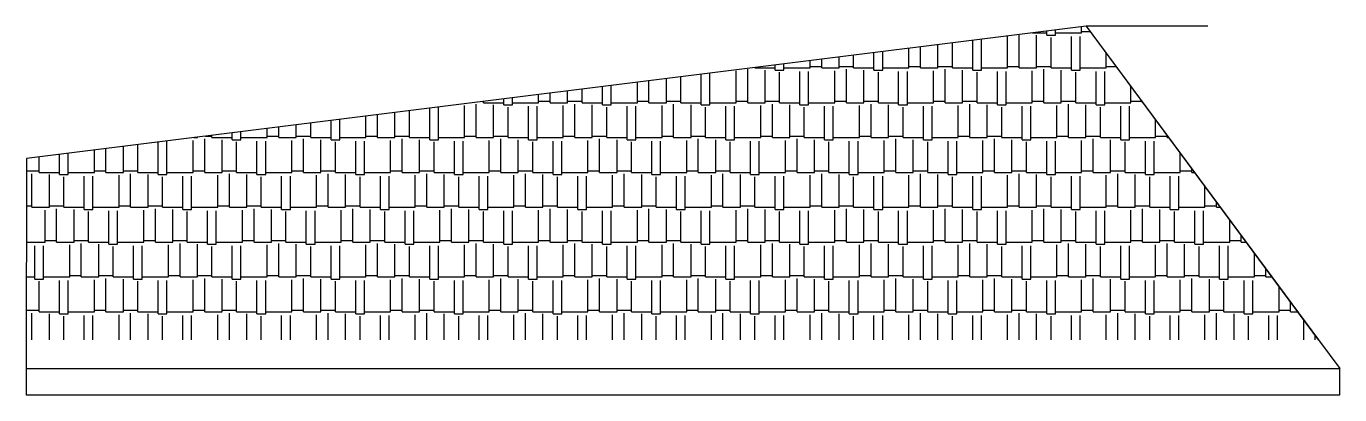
# Model space of a CAD drawing. Header units: centimetres. Extents: x 16433 to 114398, y -50094 to -12305.
# Drawn here: x 51187 to 51991, y -41009 to -40784 of the extents above; entities that cross this region are included whole.
import ezdxf

# ---------------------------------------------------------------- set-up
doc = ezdxf.new("R2010")
doc.units = ezdxf.units.CM
doc.header["$LTSCALE"] = 0.5
doc.layers.add('01_poch_murs', color=253, linetype='CONTINUOUS')

msp = doc.modelspace()

# ---------------------------------------------------------------- linework, layer by layer
at = {"layer": '01_poch_murs', "linetype": 'Continuous', "ltscale": 2}
for p, q in [((51835.799, -40783.915), (51186.771, -40864.812)), ((51832.909, -40788.023), (51832.909, -40784.275)), ((51835.799, -40783.915), (51835.81, -40783.913)), ((51835.818, -40783.912), (51835.81, -40783.913)), ((51835.81, -40783.913), (51978.068, -40975.912)), ((51978.068, -40975.912), (51835.818, -40783.912)), ((51884.818, -40783.912), (51835.818, -40783.912)), ((51906.995, -40783.912), (51884.818, -40783.912)), ((51910.281, -40783.912), (51906.995, -40783.912)), ((51766.234, -40810.693), (51766.234, -40792.586)), ((51771.568, -40810.693), (51771.568, -40791.921)), ((51787.57, -40809.359), (51787.57, -40789.926)), ((51794.682, -40809.359), (51794.682, -40789.04)), ((51802.838, -40788.023), (51811.573, -40788.023)), ((51805.35, -40809.359), (51805.35, -40789.357)), ((51811.573, -40789.357), (51811.573, -40786.934)), ((51811.573, -40789.357), (51816.907, -40789.357)), ((51814.24, -40809.359), (51814.24, -40790.69)), ((51816.907, -40789.357), (51816.907, -40786.27)), ((51816.907, -40788.023), (51832.909, -40788.023)), ((51826.686, -40810.693), (51826.686, -40790.246)), ((51832.02, -40810.693), (51832.02, -40790.246)), ((51832.909, -40787.134), (51838.196, -40787.134)), ((51705.782, -40810.693), (51705.782, -40800.121)), ((51711.116, -40810.693), (51711.116, -40799.456)), ((51727.118, -40809.359), (51727.118, -40797.461)), ((51734.23, -40809.359), (51734.23, -40796.575)), ((51744.898, -40809.359), (51744.898, -40795.245)), ((51753.788, -40809.359), (51753.788, -40794.137)), ((51848.022, -40809.359), (51848.022, -40800.395)), ((51632.884, -40809.359), (51632.884, -40809.207)), ((51632.884, -40809.359), (51645.33, -40809.359)), ((51645.33, -40810.693), (51645.33, -40807.656)), ((51650.664, -40810.693), (51650.664, -40806.991)), ((51650.664, -40809.359), (51666.666, -40809.359)), ((51666.666, -40809.359), (51666.666, -40804.996)), ((51666.666, -40808.47), (51673.778, -40808.47)), ((51673.778, -40809.359), (51673.778, -40804.11)), ((51673.778, -40809.359), (51684.446, -40809.359)), ((51684.446, -40809.359), (51684.446, -40802.78)), ((51684.446, -40808.47), (51693.336, -40808.47)), ((51693.336, -40809.359), (51693.336, -40801.672)), ((51693.336, -40809.359), (51705.782, -40809.359)), ((51711.116, -40809.359), (51727.118, -40809.359)), ((51727.118, -40808.47), (51734.23, -40808.47)), ((51734.23, -40809.359), (51744.898, -40809.359)), ((51744.898, -40808.47), (51753.788, -40808.47)), ((51753.788, -40809.359), (51766.234, -40809.359)), ((51771.568, -40809.359), (51787.57, -40809.359)), ((51787.57, -40808.47), (51794.682, -40808.47)), ((51794.682, -40809.359), (51805.35, -40809.359)), ((51805.35, -40808.47), (51814.24, -40808.47)), ((51814.24, -40809.359), (51826.686, -40809.359)), ((51832.02, -40809.359), (51848.022, -40809.359)), ((51848.022, -40808.47), (51854.005, -40808.47)), ((51567.987, -40830.695), (51567.987, -40817.296)), ((51578.655, -40830.695), (51578.655, -40815.966)), ((51587.545, -40830.695), (51587.545, -40814.858)), ((51599.991, -40832.029), (51599.991, -40813.307)), ((51605.325, -40832.029), (51605.325, -40812.642)), ((51621.327, -40830.695), (51621.327, -40811.137)), ((51628.439, -40830.695), (51628.439, -40810.248)), ((51639.107, -40830.695), (51639.107, -40810.693)), ((51645.33, -40810.693), (51650.664, -40810.693)), ((51647.997, -40830.695), (51647.997, -40812.026)), ((51660.443, -40832.029), (51660.443, -40811.582)), ((51665.777, -40832.029), (51665.777, -40811.582)), ((51681.779, -40830.695), (51681.779, -40811.137)), ((51688.891, -40830.695), (51688.891, -40810.248)), ((51699.559, -40830.695), (51699.559, -40810.693)), ((51705.782, -40810.693), (51711.116, -40810.693)), ((51708.449, -40830.695), (51708.449, -40812.026)), ((51720.895, -40832.029), (51720.895, -40811.582)), ((51726.229, -40832.029), (51726.229, -40811.582)), ((51742.231, -40830.695), (51742.231, -40811.137)), ((51749.343, -40830.695), (51749.343, -40810.248)), ((51760.011, -40830.695), (51760.011, -40810.693)), ((51766.234, -40810.693), (51771.568, -40810.693)), ((51768.901, -40830.695), (51768.901, -40812.026)), ((51781.347, -40832.029), (51781.347, -40811.582)), ((51786.681, -40832.029), (51786.681, -40811.582)), ((51802.683, -40830.695), (51802.683, -40811.137)), ((51809.795, -40830.695), (51809.795, -40810.248)), ((51820.463, -40830.695), (51820.463, -40810.693)), ((51826.686, -40810.693), (51832.02, -40810.693)), ((51829.353, -40830.695), (51829.353, -40812.026)), ((51841.799, -40832.029), (51841.799, -40811.582)), ((51847.133, -40832.029), (51847.133, -40811.582)), ((51500.423, -40830.695), (51500.423, -40825.717)), ((51507.535, -40830.695), (51507.535, -40824.831)), ((51518.203, -40830.695), (51518.203, -40823.501)), ((51527.093, -40830.695), (51527.093, -40822.393)), ((51539.539, -40832.029), (51539.539, -40820.842)), ((51544.873, -40832.029), (51544.873, -40820.177)), ((51560.875, -40830.695), (51560.875, -40818.182)), ((51863.135, -40830.695), (51863.135, -40820.792)), ((51439.082, -40853.365), (51439.082, -40833.363)), ((51455.084, -40852.031), (51455.084, -40832.473)), ((51462.196, -40852.031), (51462.196, -40831.584)), ((51466.641, -40830.695), (51466.641, -40829.928)), ((51466.641, -40830.695), (51479.087, -40830.695)), ((51472.864, -40852.031), (51472.864, -40832.029)), ((51479.087, -40832.029), (51479.087, -40828.377)), ((51479.087, -40832.029), (51484.421, -40832.029)), ((51481.754, -40852.031), (51481.754, -40833.362)), ((51484.421, -40832.029), (51484.421, -40827.712)), ((51484.421, -40830.695), (51500.423, -40830.695)), ((51494.2, -40853.365), (51494.2, -40832.918)), ((51499.534, -40853.365), (51499.534, -40832.918)), ((51500.423, -40829.806), (51507.535, -40829.806)), ((51507.535, -40830.695), (51518.203, -40830.695)), ((51515.536, -40852.031), (51515.536, -40832.473)), ((51518.203, -40829.806), (51527.093, -40829.806)), ((51522.648, -40852.031), (51522.648, -40831.584)), ((51527.093, -40830.695), (51539.539, -40830.695)), ((51533.316, -40852.031), (51533.316, -40832.029)), ((51539.539, -40832.029), (51544.873, -40832.029)), ((51542.206, -40852.031), (51542.206, -40833.362)), ((51544.873, -40830.695), (51560.875, -40830.695)), ((51554.652, -40853.365), (51554.652, -40832.918)), ((51559.986, -40853.365), (51559.986, -40832.918)), ((51560.875, -40829.806), (51567.987, -40829.806)), ((51567.987, -40830.695), (51578.655, -40830.695)), ((51575.988, -40852.031), (51575.988, -40832.473)), ((51578.655, -40829.806), (51587.545, -40829.806)), ((51583.1, -40852.031), (51583.1, -40831.584)), ((51587.545, -40830.695), (51599.991, -40830.695)), ((51593.768, -40852.031), (51593.768, -40832.029)), ((51599.991, -40832.029), (51605.325, -40832.029)), ((51602.658, -40852.031), (51602.658, -40833.362)), ((51605.325, -40830.695), (51621.327, -40830.695)), ((51615.104, -40853.365), (51615.104, -40832.918)), ((51620.438, -40853.365), (51620.438, -40832.918)), ((51621.327, -40829.806), (51628.439, -40829.806)), ((51628.439, -40830.695), (51639.107, -40830.695)), ((51636.44, -40852.031), (51636.44, -40832.473)), ((51639.107, -40829.806), (51647.997, -40829.806)), ((51643.552, -40852.031), (51643.552, -40831.584)), ((51647.997, -40830.695), (51660.443, -40830.695)), ((51654.22, -40852.031), (51654.22, -40832.029)), ((51660.443, -40832.029), (51665.777, -40832.029)), ((51663.11, -40852.031), (51663.11, -40833.362)), ((51665.777, -40830.695), (51681.779, -40830.695)), ((51675.556, -40853.365), (51675.556, -40832.918)), ((51680.89, -40853.365), (51680.89, -40832.918)), ((51681.779, -40829.806), (51688.891, -40829.806)), ((51688.891, -40830.695), (51699.559, -40830.695)), ((51696.892, -40852.031), (51696.892, -40832.473)), ((51699.559, -40829.806), (51708.449, -40829.806)), ((51704.004, -40852.031), (51704.004, -40831.584)), ((51708.449, -40830.695), (51720.895, -40830.695)), ((51714.672, -40852.031), (51714.672, -40832.029)), ((51720.895, -40832.029), (51726.229, -40832.029)), ((51723.562, -40852.031), (51723.562, -40833.362)), ((51726.229, -40830.695), (51742.231, -40830.695)), ((51736.008, -40853.365), (51736.008, -40832.918)), ((51741.342, -40853.365), (51741.342, -40832.918)), ((51742.231, -40829.806), (51749.343, -40829.806)), ((51749.343, -40830.695), (51760.011, -40830.695)), ((51757.344, -40852.031), (51757.344, -40832.473)), ((51760.011, -40829.806), (51768.901, -40829.806)), ((51764.456, -40852.031), (51764.456, -40831.584)), ((51768.901, -40830.695), (51781.347, -40830.695)), ((51775.124, -40852.031), (51775.124, -40832.029)), ((51781.347, -40832.029), (51786.681, -40832.029)), ((51784.014, -40852.031), (51784.014, -40833.362)), ((51786.681, -40830.695), (51802.683, -40830.695)), ((51796.46, -40853.365), (51796.46, -40832.918)), ((51801.794, -40853.365), (51801.794, -40832.918)), ((51802.683, -40829.806), (51809.795, -40829.806)), ((51809.795, -40830.695), (51820.463, -40830.695)), ((51817.796, -40852.031), (51817.796, -40832.473)), ((51820.463, -40829.806), (51829.353, -40829.806)), ((51824.908, -40852.031), (51824.908, -40831.584)), ((51829.353, -40830.695), (51841.799, -40830.695)), ((51835.576, -40852.031), (51835.576, -40832.029)), ((51841.799, -40832.029), (51847.133, -40832.029)), ((51844.466, -40852.031), (51844.466, -40833.362)), ((51847.133, -40830.695), (51863.135, -40830.695)), ((51856.912, -40853.365), (51856.912, -40832.918)), ((51862.246, -40853.365), (51862.246, -40832.918)), ((51863.135, -40829.806), (51869.814, -40829.806)), ((51870.247, -40830.695), (51870.247, -40830.391)), ((51870.247, -40830.695), (51870.472, -40830.695)), ((51373.296, -40853.365), (51373.296, -40841.563)), ((51378.63, -40853.365), (51378.63, -40840.898)), ((51394.632, -40852.031), (51394.632, -40838.903)), ((51401.744, -40852.031), (51401.744, -40838.017)), ((51412.412, -40852.031), (51412.412, -40836.687)), ((51421.302, -40852.031), (51421.302, -40835.579)), ((51433.748, -40853.365), (51433.748, -40834.028)), ((51878.248, -40852.031), (51878.248, -40841.189)), ((51312.844, -40853.365), (51312.844, -40849.098)), ((51318.178, -40853.365), (51318.178, -40848.433)), ((51334.18, -40852.031), (51334.18, -40846.438)), ((51341.292, -40852.031), (51341.292, -40845.552)), ((51351.96, -40852.031), (51351.96, -40844.222)), ((51360.85, -40852.031), (51360.85, -40843.114)), ((51246.169, -40873.367), (51246.169, -40857.408)), ((51255.059, -40873.367), (51255.059, -40856.3)), ((51267.505, -40874.701), (51267.505, -40854.749)), ((51272.839, -40874.701), (51272.839, -40854.254)), ((51288.841, -40873.367), (51288.841, -40853.809)), ((51289.309, -40852.031), (51291.508, -40852.031)), ((51291.508, -40852.031), (51291.508, -40851.757)), ((51295.953, -40873.367), (51295.953, -40852.92)), ((51296.441, -40851.142), (51300.398, -40851.142)), ((51300.398, -40852.031), (51300.398, -40850.649)), ((51300.398, -40852.031), (51312.844, -40852.031)), ((51306.621, -40873.367), (51306.621, -40853.365)), ((51312.844, -40853.365), (51318.178, -40853.365)), ((51315.511, -40873.367), (51315.511, -40854.698)), ((51318.178, -40852.031), (51334.18, -40852.031)), ((51327.957, -40874.701), (51327.957, -40854.254)), ((51333.291, -40874.701), (51333.291, -40854.254)), ((51334.18, -40851.142), (51341.292, -40851.142)), ((51341.292, -40852.031), (51351.96, -40852.031)), ((51349.293, -40873.367), (51349.293, -40853.809)), ((51351.96, -40851.142), (51360.85, -40851.142)), ((51356.405, -40873.367), (51356.405, -40852.92)), ((51360.85, -40852.031), (51373.296, -40852.031)), ((51367.073, -40873.367), (51367.073, -40853.365)), ((51373.296, -40853.365), (51378.63, -40853.365)), ((51375.963, -40873.367), (51375.963, -40854.698)), ((51378.63, -40852.031), (51394.632, -40852.031)), ((51388.409, -40874.701), (51388.409, -40854.254)), ((51393.743, -40874.701), (51393.743, -40854.254)), ((51394.632, -40851.142), (51401.744, -40851.142)), ((51401.744, -40852.031), (51412.412, -40852.031)), ((51409.745, -40873.367), (51409.745, -40853.809)), ((51412.412, -40851.142), (51421.302, -40851.142)), ((51416.857, -40873.367), (51416.857, -40852.92)), ((51421.302, -40852.031), (51433.748, -40852.031)), ((51427.525, -40873.367), (51427.525, -40853.365)), ((51433.748, -40853.365), (51439.082, -40853.365)), ((51436.415, -40873.367), (51436.415, -40854.698)), ((51439.082, -40852.031), (51455.084, -40852.031)), ((51448.861, -40874.701), (51448.861, -40854.254)), ((51454.195, -40874.701), (51454.195, -40854.254)), ((51455.084, -40851.142), (51462.196, -40851.142)), ((51462.196, -40852.031), (51472.864, -40852.031)), ((51470.197, -40873.367), (51470.197, -40853.809)), ((51472.864, -40851.142), (51481.754, -40851.142)), ((51477.309, -40873.367), (51477.309, -40852.92)), ((51481.754, -40852.031), (51494.2, -40852.031)), ((51487.977, -40873.367), (51487.977, -40853.365)), ((51494.2, -40853.365), (51499.534, -40853.365)), ((51496.867, -40873.367), (51496.867, -40854.698)), ((51499.534, -40852.031), (51515.536, -40852.031)), ((51509.313, -40874.701), (51509.313, -40854.254)), ((51514.647, -40874.701), (51514.647, -40854.254)), ((51515.536, -40851.142), (51522.648, -40851.142)), ((51522.648, -40852.031), (51533.316, -40852.031)), ((51530.649, -40873.367), (51530.649, -40853.809)), ((51533.316, -40851.142), (51542.206, -40851.142)), ((51537.761, -40873.367), (51537.761, -40852.92)), ((51542.206, -40852.031), (51554.652, -40852.031)), ((51548.429, -40873.367), (51548.429, -40853.365)), ((51554.652, -40853.365), (51559.986, -40853.365)), ((51557.319, -40873.367), (51557.319, -40854.698)), ((51559.986, -40852.031), (51575.988, -40852.031)), ((51569.765, -40874.701), (51569.765, -40854.254)), ((51575.099, -40874.701), (51575.099, -40854.254)), ((51575.988, -40851.142), (51583.1, -40851.142)), ((51583.1, -40852.031), (51593.768, -40852.031)), ((51591.101, -40873.367), (51591.101, -40853.809)), ((51593.768, -40851.142), (51602.658, -40851.142)), ((51598.213, -40873.367), (51598.213, -40852.92)), ((51602.658, -40852.031), (51615.104, -40852.031)), ((51608.881, -40873.367), (51608.881, -40853.365)), ((51615.104, -40853.365), (51620.438, -40853.365)), ((51617.771, -40873.367), (51617.771, -40854.698)), ((51620.438, -40852.031), (51636.44, -40852.031)), ((51630.217, -40874.701), (51630.217, -40854.254)), ((51635.551, -40874.701), (51635.551, -40854.254)), ((51636.44, -40851.142), (51643.552, -40851.142)), ((51643.552, -40852.031), (51654.22, -40852.031)), ((51651.553, -40873.367), (51651.553, -40853.809)), ((51654.22, -40851.142), (51663.11, -40851.142)), ((51658.665, -40873.367), (51658.665, -40852.92)), ((51663.11, -40852.031), (51675.556, -40852.031)), ((51669.333, -40873.367), (51669.333, -40853.365)), ((51675.556, -40853.365), (51680.89, -40853.365)), ((51678.223, -40873.367), (51678.223, -40854.698)), ((51680.89, -40852.031), (51696.892, -40852.031)), ((51690.669, -40874.701), (51690.669, -40854.254)), ((51696.003, -40874.701), (51696.003, -40854.254)), ((51696.892, -40851.142), (51704.004, -40851.142)), ((51704.004, -40852.031), (51714.672, -40852.031)), ((51712.005, -40873.367), (51712.005, -40853.809)), ((51714.672, -40851.142), (51723.562, -40851.142)), ((51719.117, -40873.367), (51719.117, -40852.92)), ((51723.562, -40852.031), (51736.008, -40852.031)), ((51729.785, -40873.367), (51729.785, -40853.365)), ((51736.008, -40853.365), (51741.342, -40853.365)), ((51738.675, -40873.367), (51738.675, -40854.698)), ((51741.342, -40852.031), (51757.344, -40852.031)), ((51751.121, -40874.701), (51751.121, -40854.254)), ((51756.455, -40874.701), (51756.455, -40854.254)), ((51757.344, -40851.142), (51764.456, -40851.142)), ((51764.456, -40852.031), (51775.124, -40852.031)), ((51772.457, -40873.367), (51772.457, -40853.809)), ((51775.124, -40851.142), (51784.014, -40851.142)), ((51779.569, -40873.367), (51779.569, -40852.92)), ((51784.014, -40852.031), (51796.46, -40852.031)), ((51790.237, -40873.367), (51790.237, -40853.365)), ((51796.46, -40853.365), (51801.794, -40853.365)), ((51799.127, -40873.367), (51799.127, -40854.698)), ((51801.794, -40852.031), (51817.796, -40852.031)), ((51811.573, -40874.701), (51811.573, -40854.254)), ((51816.907, -40874.701), (51816.907, -40854.254)), ((51817.796, -40851.142), (51824.908, -40851.142)), ((51824.908, -40852.031), (51835.576, -40852.031)), ((51832.909, -40873.367), (51832.909, -40853.809)), ((51835.576, -40851.142), (51844.466, -40851.142)), ((51840.021, -40873.367), (51840.021, -40852.92)), ((51844.466, -40852.031), (51856.912, -40852.031)), ((51850.689, -40873.367), (51850.689, -40853.365)), ((51856.912, -40853.365), (51862.246, -40853.365)), ((51859.579, -40873.367), (51859.579, -40854.698)), ((51862.246, -40852.031), (51878.248, -40852.031)), ((51872.025, -40874.701), (51872.025, -40854.254)), ((51877.359, -40874.701), (51877.359, -40854.254)), ((51878.248, -40851.142), (51885.36, -40851.142)), ((51885.36, -40852.031), (51885.36, -40850.788)), ((51885.36, -40852.031), (51886.281, -40852.031)), ((51186.771, -40864.812), (51186.759, -40880.985)), ((51194.607, -40873.367), (51194.607, -40863.835)), ((51207.053, -40874.701), (51207.053, -40862.284)), ((51212.387, -40874.701), (51212.387, -40861.619)), ((51228.389, -40873.367), (51228.389, -40859.624)), ((51235.501, -40873.367), (51235.501, -40858.738)), ((51893.361, -40873.367), (51893.361, -40861.586)), ((51186.765, -40872.478), (51194.607, -40872.478)), ((51194.607, -40873.367), (51207.053, -40873.367)), ((51212.387, -40873.367), (51228.389, -40873.367)), ((51228.389, -40872.478), (51235.501, -40872.478)), ((51235.501, -40873.367), (51246.169, -40873.367)), ((51246.169, -40872.478), (51255.059, -40872.478)), ((51255.059, -40873.367), (51267.505, -40873.367)), ((51272.839, -40873.367), (51288.841, -40873.367)), ((51288.841, -40872.478), (51295.953, -40872.478)), ((51295.953, -40873.367), (51306.621, -40873.367)), ((51306.621, -40872.478), (51315.511, -40872.478)), ((51315.511, -40873.367), (51327.957, -40873.367)), ((51333.291, -40873.367), (51349.293, -40873.367)), ((51349.293, -40872.478), (51356.405, -40872.478)), ((51356.405, -40873.367), (51367.073, -40873.367)), ((51367.073, -40872.478), (51375.963, -40872.478)), ((51375.963, -40873.367), (51388.409, -40873.367)), ((51393.743, -40873.367), (51409.745, -40873.367)), ((51409.745, -40872.478), (51416.857, -40872.478)), ((51416.857, -40873.367), (51427.525, -40873.367)), ((51427.525, -40872.478), (51436.415, -40872.478)), ((51436.415, -40873.367), (51448.861, -40873.367)), ((51454.195, -40873.367), (51470.197, -40873.367)), ((51470.197, -40872.478), (51477.309, -40872.478)), ((51477.309, -40873.367), (51487.977, -40873.367)), ((51487.977, -40872.478), (51496.867, -40872.478)), ((51496.867, -40873.367), (51509.313, -40873.367)), ((51514.647, -40873.367), (51530.649, -40873.367)), ((51530.649, -40872.478), (51537.761, -40872.478)), ((51537.761, -40873.367), (51548.429, -40873.367)), ((51548.429, -40872.478), (51557.319, -40872.478)), ((51557.319, -40873.367), (51569.765, -40873.367)), ((51575.099, -40873.367), (51591.101, -40873.367)), ((51591.101, -40872.478), (51598.213, -40872.478)), ((51598.213, -40873.367), (51608.881, -40873.367)), ((51608.881, -40872.478), (51617.771, -40872.478)), ((51617.771, -40873.367), (51630.217, -40873.367)), ((51635.551, -40873.367), (51651.553, -40873.367)), ((51651.553, -40872.478), (51658.665, -40872.478)), ((51658.665, -40873.367), (51669.333, -40873.367)), ((51669.333, -40872.478), (51678.223, -40872.478)), ((51678.223, -40873.367), (51690.669, -40873.367)), ((51696.003, -40873.367), (51712.005, -40873.367)), ((51712.005, -40872.478), (51719.117, -40872.478)), ((51719.117, -40873.367), (51729.785, -40873.367)), ((51729.785, -40872.478), (51738.675, -40872.478)), ((51738.675, -40873.367), (51751.121, -40873.367)), ((51756.455, -40873.367), (51772.457, -40873.367)), ((51772.457, -40872.478), (51779.569, -40872.478)), ((51779.569, -40873.367), (51790.237, -40873.367)), ((51790.237, -40872.478), (51799.127, -40872.478)), ((51799.127, -40873.367), (51811.573, -40873.367)), ((51816.907, -40873.367), (51832.909, -40873.367)), ((51832.909, -40872.478), (51840.021, -40872.478)), ((51840.021, -40873.367), (51850.689, -40873.367)), ((51850.689, -40872.478), (51859.579, -40872.478)), ((51859.579, -40873.367), (51872.025, -40873.367)), ((51877.359, -40873.367), (51893.361, -40873.367)), ((51893.361, -40872.478), (51900.473, -40872.478)), ((51900.473, -40873.367), (51900.473, -40871.185)), ((51900.473, -40873.367), (51902.089, -40873.367)), ((51186.759, -40880.985), (51186.693, -40975.912)), ((51190.162, -40894.703), (51190.162, -40874.256)), ((51200.83, -40894.703), (51200.83, -40874.701)), ((51207.053, -40874.701), (51212.387, -40874.701)), ((51209.72, -40894.703), (51209.72, -40876.034)), ((51222.166, -40896.037), (51222.166, -40875.59)), ((51227.5, -40896.037), (51227.5, -40875.59)), ((51243.502, -40894.703), (51243.502, -40875.145)), ((51250.614, -40894.703), (51250.614, -40874.256)), ((51261.282, -40894.703), (51261.282, -40874.701)), ((51267.505, -40874.701), (51272.839, -40874.701)), ((51270.172, -40894.703), (51270.172, -40876.034)), ((51282.618, -40896.037), (51282.618, -40875.59)), ((51287.952, -40896.037), (51287.952, -40875.59)), ((51303.954, -40894.703), (51303.954, -40875.145)), ((51311.066, -40894.703), (51311.066, -40874.256)), ((51321.734, -40894.703), (51321.734, -40874.701)), ((51327.957, -40874.701), (51333.291, -40874.701)), ((51330.624, -40894.703), (51330.624, -40876.034)), ((51343.07, -40896.037), (51343.07, -40875.59)), ((51348.404, -40896.037), (51348.404, -40875.59)), ((51364.406, -40894.703), (51364.406, -40875.145)), ((51371.518, -40894.703), (51371.518, -40874.256)), ((51382.186, -40894.703), (51382.186, -40874.701)), ((51388.409, -40874.701), (51393.743, -40874.701)), ((51391.076, -40894.703), (51391.076, -40876.034)), ((51403.522, -40896.037), (51403.522, -40875.59)), ((51408.856, -40896.037), (51408.856, -40875.59)), ((51424.858, -40894.703), (51424.858, -40875.145)), ((51431.97, -40894.703), (51431.97, -40874.256)), ((51442.638, -40894.703), (51442.638, -40874.701)), ((51448.861, -40874.701), (51454.195, -40874.701)), ((51451.528, -40894.703), (51451.528, -40876.034)), ((51463.974, -40896.037), (51463.974, -40875.59)), ((51469.308, -40896.037), (51469.308, -40875.59)), ((51485.31, -40894.703), (51485.31, -40875.145)), ((51492.422, -40894.703), (51492.422, -40874.256)), ((51503.09, -40894.703), (51503.09, -40874.701)), ((51509.313, -40874.701), (51514.647, -40874.701)), ((51511.98, -40894.703), (51511.98, -40876.034)), ((51524.426, -40896.037), (51524.426, -40875.59)), ((51529.76, -40896.037), (51529.76, -40875.59)), ((51545.762, -40894.703), (51545.762, -40875.145)), ((51552.874, -40894.703), (51552.874, -40874.256)), ((51563.542, -40894.703), (51563.542, -40874.701)), ((51569.765, -40874.701), (51575.099, -40874.701)), ((51572.432, -40894.703), (51572.432, -40876.034)), ((51584.878, -40896.037), (51584.878, -40875.59)), ((51590.212, -40896.037), (51590.212, -40875.59)), ((51606.214, -40894.703), (51606.214, -40875.145)), ((51613.326, -40894.703), (51613.326, -40874.256)), ((51623.994, -40894.703), (51623.994, -40874.701)), ((51630.217, -40874.701), (51635.551, -40874.701)), ((51632.884, -40894.703), (51632.884, -40876.034)), ((51645.33, -40896.037), (51645.33, -40875.59)), ((51650.664, -40896.037), (51650.664, -40875.59)), ((51666.666, -40894.703), (51666.666, -40875.145)), ((51673.778, -40894.703), (51673.778, -40874.256)), ((51684.446, -40894.703), (51684.446, -40874.701)), ((51690.669, -40874.701), (51696.003, -40874.701)), ((51693.336, -40894.703), (51693.336, -40876.034)), ((51705.782, -40896.037), (51705.782, -40875.59)), ((51711.116, -40896.037), (51711.116, -40875.59)), ((51727.118, -40894.703), (51727.118, -40875.145)), ((51734.23, -40894.703), (51734.23, -40874.256)), ((51744.898, -40894.703), (51744.898, -40874.701)), ((51751.121, -40874.701), (51756.455, -40874.701)), ((51753.788, -40894.703), (51753.788, -40876.034)), ((51766.234, -40896.037), (51766.234, -40875.59)), ((51771.568, -40896.037), (51771.568, -40875.59)), ((51787.57, -40894.703), (51787.57, -40875.145)), ((51794.682, -40894.703), (51794.682, -40874.256)), ((51805.35, -40894.703), (51805.35, -40874.701)), ((51811.573, -40874.701), (51816.907, -40874.701)), ((51814.24, -40894.703), (51814.24, -40876.034)), ((51826.686, -40896.037), (51826.686, -40875.59)), ((51832.02, -40896.037), (51832.02, -40875.59)), ((51848.022, -40894.703), (51848.022, -40875.145)), ((51855.134, -40894.703), (51855.134, -40874.256)), ((51865.802, -40894.703), (51865.802, -40874.701)), ((51872.025, -40874.701), (51877.359, -40874.701)), ((51874.692, -40894.703), (51874.692, -40876.034)), ((51887.138, -40896.037), (51887.138, -40875.59)), ((51892.472, -40896.037), (51892.472, -40875.59)), ((51908.474, -40894.703), (51908.474, -40881.984)), ((51186.75, -40893.814), (51190.162, -40893.814)), ((51190.162, -40894.703), (51200.83, -40894.703)), ((51198.163, -40916.039), (51198.163, -40896.481)), ((51200.83, -40893.814), (51209.72, -40893.814)), ((51205.275, -40916.039), (51205.275, -40895.592)), ((51209.72, -40894.703), (51222.166, -40894.703)), ((51215.943, -40916.039), (51215.943, -40896.037)), ((51222.166, -40896.037), (51227.5, -40896.037)), ((51224.833, -40916.039), (51224.833, -40897.37)), ((51227.5, -40894.703), (51243.502, -40894.703)), ((51237.279, -40917.373), (51237.279, -40896.926)), ((51242.613, -40917.373), (51242.613, -40896.926)), ((51243.502, -40893.814), (51250.614, -40893.814)), ((51250.614, -40894.703), (51261.282, -40894.703)), ((51258.615, -40916.039), (51258.615, -40896.481)), ((51261.282, -40893.814), (51270.172, -40893.814)), ((51265.727, -40916.039), (51265.727, -40895.592)), ((51270.172, -40894.703), (51282.618, -40894.703)), ((51276.395, -40916.039), (51276.395, -40896.037)), ((51282.618, -40896.037), (51287.952, -40896.037)), ((51285.285, -40916.039), (51285.285, -40897.37)), ((51287.952, -40894.703), (51303.954, -40894.703)), ((51297.731, -40917.373), (51297.731, -40896.926)), ((51303.065, -40917.373), (51303.065, -40896.926)), ((51303.954, -40893.814), (51311.066, -40893.814)), ((51311.066, -40894.703), (51321.734, -40894.703)), ((51319.067, -40916.039), (51319.067, -40896.481)), ((51321.734, -40893.814), (51330.624, -40893.814)), ((51326.179, -40916.039), (51326.179, -40895.592)), ((51330.624, -40894.703), (51343.07, -40894.703)), ((51336.847, -40916.039), (51336.847, -40896.037)), ((51343.07, -40896.037), (51348.404, -40896.037)), ((51345.737, -40916.039), (51345.737, -40897.37)), ((51348.404, -40894.703), (51364.406, -40894.703)), ((51358.183, -40917.373), (51358.183, -40896.926)), ((51363.517, -40917.373), (51363.517, -40896.926)), ((51364.406, -40893.814), (51371.518, -40893.814)), ((51371.518, -40894.703), (51382.186, -40894.703)), ((51379.519, -40916.039), (51379.519, -40896.481)), ((51382.186, -40893.814), (51391.076, -40893.814)), ((51386.631, -40916.039), (51386.631, -40895.592)), ((51391.076, -40894.703), (51403.522, -40894.703)), ((51397.299, -40916.039), (51397.299, -40896.037)), ((51403.522, -40896.037), (51408.856, -40896.037)), ((51406.189, -40916.039), (51406.189, -40897.37)), ((51408.856, -40894.703), (51424.858, -40894.703)), ((51418.635, -40917.373), (51418.635, -40896.926)), ((51423.969, -40917.373), (51423.969, -40896.926)), ((51424.858, -40893.814), (51431.97, -40893.814)), ((51431.97, -40894.703), (51442.638, -40894.703)), ((51439.971, -40916.039), (51439.971, -40896.481)), ((51442.638, -40893.814), (51451.528, -40893.814)), ((51447.083, -40916.039), (51447.083, -40895.592)), ((51451.528, -40894.703), (51463.974, -40894.703)), ((51457.751, -40916.039), (51457.751, -40896.037)), ((51463.974, -40896.037), (51469.308, -40896.037)), ((51466.641, -40916.039), (51466.641, -40897.37)), ((51469.308, -40894.703), (51485.31, -40894.703)), ((51479.087, -40917.373), (51479.087, -40896.926)), ((51484.421, -40917.373), (51484.421, -40896.926)), ((51485.31, -40893.814), (51492.422, -40893.814)), ((51492.422, -40894.703), (51503.09, -40894.703)), ((51500.423, -40916.039), (51500.423, -40896.481)), ((51503.09, -40893.814), (51511.98, -40893.814)), ((51507.535, -40916.039), (51507.535, -40895.592)), ((51511.98, -40894.703), (51524.426, -40894.703)), ((51518.203, -40916.039), (51518.203, -40896.037)), ((51524.426, -40896.037), (51529.76, -40896.037)), ((51527.093, -40916.039), (51527.093, -40897.37)), ((51529.76, -40894.703), (51545.762, -40894.703)), ((51539.539, -40917.373), (51539.539, -40896.926)), ((51544.873, -40917.373), (51544.873, -40896.926)), ((51545.762, -40893.814), (51552.874, -40893.814)), ((51552.874, -40894.703), (51563.542, -40894.703)), ((51560.875, -40916.039), (51560.875, -40896.481)), ((51563.542, -40893.814), (51572.432, -40893.814)), ((51567.987, -40916.039), (51567.987, -40895.592)), ((51572.432, -40894.703), (51584.878, -40894.703)), ((51578.655, -40916.039), (51578.655, -40896.037)), ((51584.878, -40896.037), (51590.212, -40896.037)), ((51587.545, -40916.039), (51587.545, -40897.37)), ((51590.212, -40894.703), (51606.214, -40894.703)), ((51599.991, -40917.373), (51599.991, -40896.926)), ((51605.325, -40917.373), (51605.325, -40896.926)), ((51606.214, -40893.814), (51613.326, -40893.814)), ((51613.326, -40894.703), (51623.994, -40894.703)), ((51621.327, -40916.039), (51621.327, -40896.481)), ((51623.994, -40893.814), (51632.884, -40893.814)), ((51628.439, -40916.039), (51628.439, -40895.592)), ((51632.884, -40894.703), (51645.33, -40894.703)), ((51639.107, -40916.039), (51639.107, -40896.037)), ((51645.33, -40896.037), (51650.664, -40896.037)), ((51647.997, -40916.039), (51647.997, -40897.37)), ((51650.664, -40894.703), (51666.666, -40894.703)), ((51660.443, -40917.373), (51660.443, -40896.926)), ((51665.777, -40917.373), (51665.777, -40896.926)), ((51666.666, -40893.814), (51673.778, -40893.814)), ((51673.778, -40894.703), (51684.446, -40894.703)), ((51681.779, -40916.039), (51681.779, -40896.481)), ((51684.446, -40893.814), (51693.336, -40893.814)), ((51688.891, -40916.039), (51688.891, -40895.592)), ((51693.336, -40894.703), (51705.782, -40894.703)), ((51699.559, -40916.039), (51699.559, -40896.037)), ((51705.782, -40896.037), (51711.116, -40896.037)), ((51708.449, -40916.039), (51708.449, -40897.37)), ((51711.116, -40894.703), (51727.118, -40894.703)), ((51720.895, -40917.373), (51720.895, -40896.926)), ((51726.229, -40917.373), (51726.229, -40896.926)), ((51727.118, -40893.814), (51734.23, -40893.814)), ((51734.23, -40894.703), (51744.898, -40894.703)), ((51742.231, -40916.039), (51742.231, -40896.481)), ((51744.898, -40893.814), (51753.788, -40893.814)), ((51749.343, -40916.039), (51749.343, -40895.592)), ((51753.788, -40894.703), (51766.234, -40894.703)), ((51760.011, -40916.039), (51760.011, -40896.037)), ((51766.234, -40896.037), (51771.568, -40896.037)), ((51768.901, -40916.039), (51768.901, -40897.37)), ((51771.568, -40894.703), (51787.57, -40894.703)), ((51781.347, -40917.373), (51781.347, -40896.926)), ((51786.681, -40917.373), (51786.681, -40896.926)), ((51787.57, -40893.814), (51794.682, -40893.814)), ((51794.682, -40894.703), (51805.35, -40894.703)), ((51802.683, -40916.039), (51802.683, -40896.481)), ((51805.35, -40893.814), (51814.24, -40893.814)), ((51809.795, -40916.039), (51809.795, -40895.592)), ((51814.24, -40894.703), (51826.686, -40894.703)), ((51820.463, -40916.039), (51820.463, -40896.037)), ((51826.686, -40896.037), (51832.02, -40896.037)), ((51829.353, -40916.039), (51829.353, -40897.37)), ((51832.02, -40894.703), (51848.022, -40894.703)), ((51841.799, -40917.373), (51841.799, -40896.926)), ((51847.133, -40917.373), (51847.133, -40896.926)), ((51848.022, -40893.814), (51855.134, -40893.814)), ((51855.134, -40894.703), (51865.802, -40894.703)), ((51863.135, -40916.039), (51863.135, -40896.481)), ((51865.802, -40893.814), (51874.692, -40893.814)), ((51870.247, -40916.039), (51870.247, -40895.592)), ((51874.692, -40894.703), (51887.138, -40894.703)), ((51880.915, -40916.039), (51880.915, -40896.037)), ((51887.138, -40896.037), (51892.472, -40896.037)), ((51889.805, -40916.039), (51889.805, -40897.37)), ((51892.472, -40894.703), (51908.474, -40894.703)), ((51902.251, -40917.373), (51902.251, -40896.926)), ((51907.585, -40917.373), (51907.585, -40896.926)), ((51908.474, -40893.814), (51915.586, -40893.814)), ((51915.586, -40894.703), (51915.586, -40891.582)), ((51915.586, -40894.703), (51917.898, -40894.703)), ((51923.587, -40916.039), (51923.587, -40902.381)), ((51930.699, -40916.039), (51930.699, -40911.98)), ((51186.735, -40916.039), (51198.163, -40916.039)), ((51191.94, -40938.709), (51191.94, -40918.262)), ((51197.274, -40938.709), (51197.274, -40918.262)), ((51198.163, -40915.15), (51205.275, -40915.15)), ((51205.275, -40916.039), (51215.943, -40916.039)), ((51213.276, -40937.375), (51213.276, -40917.817)), ((51215.943, -40915.15), (51224.833, -40915.15)), ((51220.388, -40937.375), (51220.388, -40916.928)), ((51224.833, -40916.039), (51237.279, -40916.039)), ((51231.056, -40937.375), (51231.056, -40917.373)), ((51237.279, -40917.373), (51242.613, -40917.373)), ((51239.946, -40937.375), (51239.946, -40918.706)), ((51242.613, -40916.039), (51258.615, -40916.039)), ((51252.392, -40938.709), (51252.392, -40918.262)), ((51257.726, -40938.709), (51257.726, -40918.262)), ((51258.615, -40915.15), (51265.727, -40915.15)), ((51265.727, -40916.039), (51276.395, -40916.039)), ((51273.728, -40937.375), (51273.728, -40917.817)), ((51276.395, -40915.15), (51285.285, -40915.15)), ((51280.84, -40937.375), (51280.84, -40916.928)), ((51285.285, -40916.039), (51297.731, -40916.039)), ((51291.508, -40937.375), (51291.508, -40917.373)), ((51297.731, -40917.373), (51303.065, -40917.373)), ((51300.398, -40937.375), (51300.398, -40918.706)), ((51303.065, -40916.039), (51319.067, -40916.039)), ((51312.844, -40938.709), (51312.844, -40918.262)), ((51318.178, -40938.709), (51318.178, -40918.262)), ((51319.067, -40915.15), (51326.179, -40915.15)), ((51326.179, -40916.039), (51336.847, -40916.039)), ((51334.18, -40937.375), (51334.18, -40917.817)), ((51336.847, -40915.15), (51345.737, -40915.15)), ((51341.292, -40937.375), (51341.292, -40916.928)), ((51345.737, -40916.039), (51358.183, -40916.039)), ((51351.96, -40937.375), (51351.96, -40917.373)), ((51358.183, -40917.373), (51363.517, -40917.373)), ((51360.85, -40937.375), (51360.85, -40918.706)), ((51363.517, -40916.039), (51379.519, -40916.039)), ((51373.296, -40938.709), (51373.296, -40918.262)), ((51378.63, -40938.709), (51378.63, -40918.262)), ((51379.519, -40915.15), (51386.631, -40915.15)), ((51386.631, -40916.039), (51397.299, -40916.039)), ((51394.632, -40937.375), (51394.632, -40917.817)), ((51397.299, -40915.15), (51406.189, -40915.15)), ((51401.744, -40937.375), (51401.744, -40916.928)), ((51406.189, -40916.039), (51418.635, -40916.039)), ((51412.412, -40937.375), (51412.412, -40917.373)), ((51418.635, -40917.373), (51423.969, -40917.373)), ((51421.302, -40937.375), (51421.302, -40918.706)), ((51423.969, -40916.039), (51439.971, -40916.039)), ((51433.748, -40938.709), (51433.748, -40918.262)), ((51439.082, -40938.709), (51439.082, -40918.262)), ((51439.971, -40915.15), (51447.083, -40915.15)), ((51447.083, -40916.039), (51457.751, -40916.039)), ((51455.084, -40937.375), (51455.084, -40917.817)), ((51457.751, -40915.15), (51466.641, -40915.15)), ((51462.196, -40937.375), (51462.196, -40916.928)), ((51466.641, -40916.039), (51479.087, -40916.039)), ((51472.864, -40937.375), (51472.864, -40917.373)), ((51479.087, -40917.373), (51484.421, -40917.373)), ((51481.754, -40937.375), (51481.754, -40918.706)), ((51484.421, -40916.039), (51500.423, -40916.039)), ((51494.2, -40938.709), (51494.2, -40918.262)), ((51499.534, -40938.709), (51499.534, -40918.262)), ((51500.423, -40915.15), (51507.535, -40915.15)), ((51507.535, -40916.039), (51518.203, -40916.039)), ((51515.536, -40937.375), (51515.536, -40917.817)), ((51518.203, -40915.15), (51527.093, -40915.15)), ((51522.648, -40937.375), (51522.648, -40916.928)), ((51527.093, -40916.039), (51539.539, -40916.039)), ((51533.316, -40937.375), (51533.316, -40917.373)), ((51539.539, -40917.373), (51544.873, -40917.373)), ((51542.206, -40937.375), (51542.206, -40918.706)), ((51544.873, -40916.039), (51560.875, -40916.039)), ((51554.652, -40938.709), (51554.652, -40918.262)), ((51559.986, -40938.709), (51559.986, -40918.262)), ((51560.875, -40915.15), (51567.987, -40915.15)), ((51567.987, -40916.039), (51578.655, -40916.039)), ((51575.988, -40937.375), (51575.988, -40917.817)), ((51578.655, -40915.15), (51587.545, -40915.15)), ((51583.1, -40937.375), (51583.1, -40916.928)), ((51587.545, -40916.039), (51599.991, -40916.039)), ((51593.768, -40937.375), (51593.768, -40917.373)), ((51599.991, -40917.373), (51605.325, -40917.373)), ((51602.658, -40937.375), (51602.658, -40918.706)), ((51605.325, -40916.039), (51621.327, -40916.039)), ((51615.104, -40938.709), (51615.104, -40918.262)), ((51620.438, -40938.709), (51620.438, -40918.262)), ((51621.327, -40915.15), (51628.439, -40915.15)), ((51628.439, -40916.039), (51639.107, -40916.039)), ((51636.44, -40937.375), (51636.44, -40917.817)), ((51639.107, -40915.15), (51647.997, -40915.15)), ((51643.552, -40937.375), (51643.552, -40916.928)), ((51647.997, -40916.039), (51660.443, -40916.039)), ((51654.22, -40937.375), (51654.22, -40917.373)), ((51660.443, -40917.373), (51665.777, -40917.373)), ((51663.11, -40937.375), (51663.11, -40918.706)), ((51665.777, -40916.039), (51681.779, -40916.039)), ((51675.556, -40938.709), (51675.556, -40918.262)), ((51680.89, -40938.709), (51680.89, -40918.262)), ((51681.779, -40915.15), (51688.891, -40915.15)), ((51688.891, -40916.039), (51699.559, -40916.039)), ((51696.892, -40937.375), (51696.892, -40917.817)), ((51699.559, -40915.15), (51708.449, -40915.15)), ((51704.004, -40937.375), (51704.004, -40916.928)), ((51708.449, -40916.039), (51720.895, -40916.039)), ((51714.672, -40937.375), (51714.672, -40917.373)), ((51720.895, -40917.373), (51726.229, -40917.373)), ((51723.562, -40937.375), (51723.562, -40918.706)), ((51726.229, -40916.039), (51742.231, -40916.039)), ((51736.008, -40938.709), (51736.008, -40918.262)), ((51741.342, -40938.709), (51741.342, -40918.262)), ((51742.231, -40915.15), (51749.343, -40915.15)), ((51749.343, -40916.039), (51760.011, -40916.039)), ((51757.344, -40937.375), (51757.344, -40917.817)), ((51760.011, -40915.15), (51768.901, -40915.15)), ((51764.456, -40937.375), (51764.456, -40916.928)), ((51768.901, -40916.039), (51781.347, -40916.039)), ((51775.124, -40937.375), (51775.124, -40917.373)), ((51781.347, -40917.373), (51786.681, -40917.373)), ((51784.014, -40937.375), (51784.014, -40918.706)), ((51786.681, -40916.039), (51802.683, -40916.039)), ((51796.46, -40938.709), (51796.46, -40918.262)), ((51801.794, -40938.709), (51801.794, -40918.262)), ((51802.683, -40915.15), (51809.795, -40915.15)), ((51809.795, -40916.039), (51820.463, -40916.039)), ((51817.796, -40937.375), (51817.796, -40917.817)), ((51820.463, -40915.15), (51829.353, -40915.15)), ((51824.908, -40937.375), (51824.908, -40916.928)), ((51829.353, -40916.039), (51841.799, -40916.039)), ((51835.576, -40937.375), (51835.576, -40917.373)), ((51841.799, -40917.373), (51847.133, -40917.373)), ((51844.466, -40937.375), (51844.466, -40918.706)), ((51847.133, -40916.039), (51863.135, -40916.039)), ((51856.912, -40938.709), (51856.912, -40918.262)), ((51862.246, -40938.709), (51862.246, -40918.262)), ((51863.135, -40915.15), (51870.247, -40915.15)), ((51870.247, -40916.039), (51880.915, -40916.039)), ((51878.248, -40937.375), (51878.248, -40917.817)), ((51880.915, -40915.15), (51889.805, -40915.15)), ((51885.36, -40937.375), (51885.36, -40916.928)), ((51889.805, -40916.039), (51902.251, -40916.039)), ((51896.028, -40937.375), (51896.028, -40917.373)), ((51902.251, -40917.373), (51907.585, -40917.373)), ((51904.918, -40937.375), (51904.918, -40918.706)), ((51907.585, -40916.039), (51923.587, -40916.039)), ((51917.364, -40938.709), (51917.364, -40918.262)), ((51922.698, -40938.709), (51922.698, -40918.262)), ((51923.587, -40915.15), (51930.699, -40915.15)), ((51930.699, -40916.039), (51933.706, -40916.039)), ((51938.7, -40937.375), (51938.7, -40922.778)), ((51186.72, -40937.375), (51191.94, -40937.375)), ((51197.274, -40937.375), (51213.276, -40937.375)), ((51213.276, -40936.486), (51220.388, -40936.486)), ((51220.388, -40937.375), (51231.056, -40937.375)), ((51231.056, -40936.486), (51239.946, -40936.486)), ((51235.501, -40958.711), (51235.501, -40938.264)), ((51239.946, -40937.375), (51252.392, -40937.375)), ((51257.726, -40937.375), (51273.728, -40937.375)), ((51273.728, -40936.486), (51280.84, -40936.486)), ((51280.84, -40937.375), (51291.508, -40937.375)), ((51291.508, -40936.486), (51300.398, -40936.486)), ((51295.953, -40958.711), (51295.953, -40938.264)), ((51300.398, -40937.375), (51312.844, -40937.375)), ((51318.178, -40937.375), (51334.18, -40937.375)), ((51334.18, -40936.486), (51341.292, -40936.486)), ((51341.292, -40937.375), (51351.96, -40937.375)), ((51351.96, -40936.486), (51360.85, -40936.486)), ((51356.405, -40958.711), (51356.405, -40938.264)), ((51360.85, -40937.375), (51373.296, -40937.375)), ((51378.63, -40937.375), (51394.632, -40937.375)), ((51394.632, -40936.486), (51401.744, -40936.486)), ((51401.744, -40937.375), (51412.412, -40937.375)), ((51412.412, -40936.486), (51421.302, -40936.486)), ((51416.857, -40958.711), (51416.857, -40938.264)), ((51421.302, -40937.375), (51433.748, -40937.375)), ((51439.082, -40937.375), (51455.084, -40937.375)), ((51455.084, -40936.486), (51462.196, -40936.486)), ((51462.196, -40937.375), (51472.864, -40937.375)), ((51472.864, -40936.486), (51481.754, -40936.486)), ((51477.309, -40958.711), (51477.309, -40938.264)), ((51481.754, -40937.375), (51494.2, -40937.375)), ((51499.534, -40937.375), (51515.536, -40937.375)), ((51515.536, -40936.486), (51522.648, -40936.486)), ((51522.648, -40937.375), (51533.316, -40937.375)), ((51533.316, -40936.486), (51542.206, -40936.486)), ((51537.761, -40958.711), (51537.761, -40938.264)), ((51542.206, -40937.375), (51554.652, -40937.375)), ((51559.986, -40937.375), (51575.988, -40937.375)), ((51575.988, -40936.486), (51583.1, -40936.486)), ((51583.1, -40937.375), (51593.768, -40937.375)), ((51593.768, -40936.486), (51602.658, -40936.486)), ((51598.213, -40958.711), (51598.213, -40938.264)), ((51602.658, -40937.375), (51615.104, -40937.375)), ((51620.438, -40937.375), (51636.44, -40937.375)), ((51636.44, -40936.486), (51643.552, -40936.486)), ((51643.552, -40937.375), (51654.22, -40937.375)), ((51654.22, -40936.486), (51663.11, -40936.486)), ((51658.665, -40958.711), (51658.665, -40938.264)), ((51663.11, -40937.375), (51675.556, -40937.375)), ((51680.89, -40937.375), (51696.892, -40937.375)), ((51696.892, -40936.486), (51704.004, -40936.486)), ((51704.004, -40937.375), (51714.672, -40937.375)), ((51714.672, -40936.486), (51723.562, -40936.486)), ((51719.117, -40958.711), (51719.117, -40938.264)), ((51723.562, -40937.375), (51736.008, -40937.375)), ((51741.342, -40937.375), (51757.344, -40937.375)), ((51757.344, -40936.486), (51764.456, -40936.486)), ((51764.456, -40937.375), (51775.124, -40937.375)), ((51775.124, -40936.486), (51784.014, -40936.486)), ((51779.569, -40958.711), (51779.569, -40938.264)), ((51784.014, -40937.375), (51796.46, -40937.375)), ((51801.794, -40937.375), (51817.796, -40937.375)), ((51817.796, -40936.486), (51824.908, -40936.486)), ((51824.908, -40937.375), (51835.576, -40937.375)), ((51835.576, -40936.486), (51844.466, -40936.486)), ((51840.021, -40958.711), (51840.021, -40938.264)), ((51844.466, -40937.375), (51856.912, -40937.375)), ((51862.246, -40937.375), (51878.248, -40937.375)), ((51878.248, -40936.486), (51885.36, -40936.486)), ((51885.36, -40937.375), (51896.028, -40937.375)), ((51896.028, -40936.486), (51904.918, -40936.486)), ((51900.473, -40958.711), (51900.473, -40938.264)), ((51904.918, -40937.375), (51917.364, -40937.375)), ((51922.698, -40937.375), (51938.7, -40937.375)), ((51938.7, -40936.486), (51945.812, -40936.486)), ((51945.812, -40937.375), (51945.812, -40932.377)), ((51945.812, -40937.375), (51949.515, -40937.375)), ((51191.94, -40938.709), (51197.274, -40938.709)), ((51194.607, -40958.711), (51194.607, -40940.042)), ((51207.053, -40960.045), (51207.053, -40939.598)), ((51212.387, -40960.045), (51212.387, -40939.598)), ((51228.389, -40958.711), (51228.389, -40939.153)), ((51246.169, -40958.711), (51246.169, -40938.709)), ((51252.392, -40938.709), (51257.726, -40938.709)), ((51255.059, -40958.711), (51255.059, -40940.042)), ((51267.505, -40960.045), (51267.505, -40939.598)), ((51272.839, -40960.045), (51272.839, -40939.598)), ((51288.841, -40958.711), (51288.841, -40939.153)), ((51306.621, -40958.711), (51306.621, -40938.709)), ((51312.844, -40938.709), (51318.178, -40938.709)), ((51315.511, -40958.711), (51315.511, -40940.042)), ((51327.957, -40960.045), (51327.957, -40939.598)), ((51333.291, -40960.045), (51333.291, -40939.598)), ((51349.293, -40958.711), (51349.293, -40939.153)), ((51367.073, -40958.711), (51367.073, -40938.709)), ((51373.296, -40938.709), (51378.63, -40938.709)), ((51375.963, -40958.711), (51375.963, -40940.042)), ((51388.409, -40960.045), (51388.409, -40939.598)), ((51393.743, -40960.045), (51393.743, -40939.598)), ((51409.745, -40958.711), (51409.745, -40939.153)), ((51427.525, -40958.711), (51427.525, -40938.709)), ((51433.748, -40938.709), (51439.082, -40938.709)), ((51436.415, -40958.711), (51436.415, -40940.042)), ((51448.861, -40960.045), (51448.861, -40939.598)), ((51454.195, -40960.045), (51454.195, -40939.598)), ((51470.197, -40958.711), (51470.197, -40939.153)), ((51487.977, -40958.711), (51487.977, -40938.709)), ((51494.2, -40938.709), (51499.534, -40938.709)), ((51496.867, -40958.711), (51496.867, -40940.042)), ((51509.313, -40960.045), (51509.313, -40939.598)), ((51514.647, -40960.045), (51514.647, -40939.598)), ((51530.649, -40958.711), (51530.649, -40939.153)), ((51548.429, -40958.711), (51548.429, -40938.709)), ((51554.652, -40938.709), (51559.986, -40938.709)), ((51557.319, -40958.711), (51557.319, -40940.042)), ((51569.765, -40960.045), (51569.765, -40939.598)), ((51575.099, -40960.045), (51575.099, -40939.598)), ((51591.101, -40958.711), (51591.101, -40939.153)), ((51608.881, -40958.711), (51608.881, -40938.709)), ((51615.104, -40938.709), (51620.438, -40938.709)), ((51617.771, -40958.711), (51617.771, -40940.042)), ((51630.217, -40960.045), (51630.217, -40939.598)), ((51635.551, -40960.045), (51635.551, -40939.598)), ((51651.553, -40958.711), (51651.553, -40939.153)), ((51669.333, -40958.711), (51669.333, -40938.709)), ((51675.556, -40938.709), (51680.89, -40938.709)), ((51678.223, -40958.711), (51678.223, -40940.042)), ((51690.669, -40960.045), (51690.669, -40939.598)), ((51696.003, -40960.045), (51696.003, -40939.598)), ((51712.005, -40958.711), (51712.005, -40939.153)), ((51729.785, -40958.711), (51729.785, -40938.709)), ((51736.008, -40938.709), (51741.342, -40938.709)), ((51738.675, -40958.711), (51738.675, -40940.042)), ((51751.121, -40960.045), (51751.121, -40939.598)), ((51756.455, -40960.045), (51756.455, -40939.598)), ((51772.457, -40958.711), (51772.457, -40939.153)), ((51790.237, -40958.711), (51790.237, -40938.709)), ((51796.46, -40938.709), (51801.794, -40938.709)), ((51799.127, -40958.711), (51799.127, -40940.042)), ((51811.573, -40960.045), (51811.573, -40939.598)), ((51816.907, -40960.045), (51816.907, -40939.598)), ((51832.909, -40958.711), (51832.909, -40939.153)), ((51850.689, -40958.711), (51850.689, -40938.709)), ((51856.912, -40938.709), (51862.246, -40938.709)), ((51859.579, -40958.711), (51859.579, -40940.042)), ((51872.025, -40960.045), (51872.025, -40939.598)), ((51877.359, -40960.045), (51877.359, -40939.598)), ((51893.361, -40958.711), (51893.361, -40939.153)), ((51911.141, -40958.711), (51911.141, -40938.709)), ((51917.364, -40938.709), (51922.698, -40938.709)), ((51920.031, -40958.711), (51920.031, -40940.042)), ((51932.477, -40960.045), (51932.477, -40939.598)), ((51937.811, -40960.045), (51937.811, -40939.598)), ((51953.813, -40958.711), (51953.813, -40943.175)), ((51960.925, -40958.711), (51960.925, -40952.774)), ((51186.705, -40957.822), (51194.607, -40957.822)), ((51190.162, -40975.912), (51190.162, -40959.6)), ((51194.607, -40958.711), (51207.053, -40958.711)), ((51200.83, -40975.912), (51200.83, -40960.045)), ((51207.053, -40960.045), (51212.387, -40960.045)), ((51209.72, -40975.912), (51209.72, -40961.378)), ((51212.387, -40958.711), (51228.389, -40958.711)), ((51222.166, -40975.912), (51222.166, -40960.934)), ((51227.5, -40975.912), (51227.5, -40960.934)), ((51228.389, -40957.822), (51235.501, -40957.822)), ((51235.501, -40958.711), (51246.169, -40958.711)), ((51243.502, -40975.912), (51243.502, -40960.489)), ((51246.169, -40957.822), (51255.059, -40957.822)), ((51250.614, -40975.912), (51250.614, -40959.6)), ((51255.059, -40958.711), (51267.505, -40958.711)), ((51261.282, -40975.912), (51261.282, -40960.045)), ((51267.505, -40960.045), (51272.839, -40960.045)), ((51270.172, -40975.912), (51270.172, -40961.378)), ((51272.839, -40958.711), (51288.841, -40958.711)), ((51282.618, -40975.912), (51282.618, -40960.934)), ((51287.952, -40975.912), (51287.952, -40960.934)), ((51288.841, -40957.822), (51295.953, -40957.822)), ((51295.953, -40958.711), (51306.621, -40958.711)), ((51303.954, -40975.912), (51303.954, -40960.489)), ((51306.621, -40957.822), (51315.511, -40957.822)), ((51311.066, -40975.912), (51311.066, -40959.6)), ((51315.511, -40958.711), (51327.957, -40958.711)), ((51321.734, -40975.912), (51321.734, -40960.045)), ((51327.957, -40960.045), (51333.291, -40960.045)), ((51330.624, -40975.912), (51330.624, -40961.378)), ((51333.291, -40958.711), (51349.293, -40958.711)), ((51343.07, -40975.912), (51343.07, -40960.934)), ((51348.404, -40975.912), (51348.404, -40960.934)), ((51349.293, -40957.822), (51356.405, -40957.822)), ((51356.405, -40958.711), (51367.073, -40958.711)), ((51364.406, -40975.912), (51364.406, -40960.489)), ((51367.073, -40957.822), (51375.963, -40957.822)), ((51371.518, -40975.912), (51371.518, -40959.6)), ((51375.963, -40958.711), (51388.409, -40958.711)), ((51382.186, -40975.912), (51382.186, -40960.045)), ((51388.409, -40960.045), (51393.743, -40960.045)), ((51391.076, -40975.912), (51391.076, -40961.378)), ((51393.743, -40958.711), (51409.745, -40958.711)), ((51403.522, -40975.912), (51403.522, -40960.934)), ((51408.856, -40975.912), (51408.856, -40960.934)), ((51409.745, -40957.822), (51416.857, -40957.822)), ((51416.857, -40958.711), (51427.525, -40958.711)), ((51424.858, -40975.912), (51424.858, -40960.489)), ((51427.525, -40957.822), (51436.415, -40957.822)), ((51431.97, -40975.912), (51431.97, -40959.6)), ((51436.415, -40958.711), (51448.861, -40958.711)), ((51442.638, -40975.912), (51442.638, -40960.045)), ((51448.861, -40960.045), (51454.195, -40960.045)), ((51451.528, -40975.912), (51451.528, -40961.378)), ((51454.195, -40958.711), (51470.197, -40958.711)), ((51463.974, -40975.912), (51463.974, -40960.934)), ((51469.308, -40975.912), (51469.308, -40960.934)), ((51470.197, -40957.822), (51477.309, -40957.822)), ((51477.309, -40958.711), (51487.977, -40958.711)), ((51485.31, -40975.912), (51485.31, -40960.489)), ((51487.977, -40957.822), (51496.867, -40957.822)), ((51492.422, -40975.912), (51492.422, -40959.6)), ((51496.867, -40958.711), (51509.313, -40958.711)), ((51503.09, -40975.912), (51503.09, -40960.045)), ((51509.313, -40960.045), (51514.647, -40960.045)), ((51511.98, -40975.912), (51511.98, -40961.378)), ((51514.647, -40958.711), (51530.649, -40958.711)), ((51524.426, -40975.912), (51524.426, -40960.934)), ((51529.76, -40975.912), (51529.76, -40960.934)), ((51530.649, -40957.822), (51537.761, -40957.822)), ((51537.761, -40958.711), (51548.429, -40958.711)), ((51545.762, -40975.912), (51545.762, -40960.489)), ((51548.429, -40957.822), (51557.319, -40957.822)), ((51552.874, -40975.912), (51552.874, -40959.6)), ((51557.319, -40958.711), (51569.765, -40958.711)), ((51563.542, -40975.912), (51563.542, -40960.045)), ((51569.765, -40960.045), (51575.099, -40960.045)), ((51572.432, -40975.912), (51572.432, -40961.378)), ((51575.099, -40958.711), (51591.101, -40958.711)), ((51584.878, -40975.912), (51584.878, -40960.934)), ((51590.212, -40975.912), (51590.212, -40960.934)), ((51591.101, -40957.822), (51598.213, -40957.822)), ((51598.213, -40958.711), (51608.881, -40958.711)), ((51606.214, -40975.912), (51606.214, -40960.489)), ((51608.881, -40957.822), (51617.771, -40957.822)), ((51613.326, -40975.912), (51613.326, -40959.6)), ((51617.771, -40958.711), (51630.217, -40958.711)), ((51623.994, -40975.912), (51623.994, -40960.045)), ((51630.217, -40960.045), (51635.551, -40960.045)), ((51632.884, -40975.912), (51632.884, -40961.378)), ((51635.551, -40958.711), (51651.553, -40958.711)), ((51645.33, -40975.912), (51645.33, -40960.934)), ((51650.664, -40975.912), (51650.664, -40960.934)), ((51651.553, -40957.822), (51658.665, -40957.822)), ((51658.665, -40958.711), (51669.333, -40958.711)), ((51666.666, -40975.912), (51666.666, -40960.489)), ((51669.333, -40957.822), (51678.223, -40957.822)), ((51673.778, -40975.912), (51673.778, -40959.6)), ((51678.223, -40958.711), (51690.669, -40958.711)), ((51684.446, -40975.912), (51684.446, -40960.045)), ((51690.669, -40960.045), (51696.003, -40960.045)), ((51693.336, -40975.912), (51693.336, -40961.378)), ((51696.003, -40958.711), (51712.005, -40958.711)), ((51705.782, -40975.912), (51705.782, -40960.934)), ((51711.116, -40975.912), (51711.116, -40960.934)), ((51712.005, -40957.822), (51719.117, -40957.822)), ((51719.117, -40958.711), (51729.785, -40958.711)), ((51727.118, -40975.912), (51727.118, -40960.489)), ((51729.785, -40957.822), (51738.675, -40957.822)), ((51734.23, -40975.912), (51734.23, -40959.6)), ((51738.675, -40958.711), (51751.121, -40958.711)), ((51744.898, -40975.912), (51744.898, -40960.045)), ((51751.121, -40960.045), (51756.455, -40960.045)), ((51753.788, -40975.912), (51753.788, -40961.378)), ((51756.455, -40958.711), (51772.457, -40958.711)), ((51766.234, -40975.912), (51766.234, -40960.934)), ((51771.568, -40975.912), (51771.568, -40960.934)), ((51772.457, -40957.822), (51779.569, -40957.822)), ((51779.569, -40958.711), (51790.237, -40958.711)), ((51787.57, -40975.912), (51787.57, -40960.489)), ((51790.237, -40957.822), (51799.127, -40957.822)), ((51794.682, -40975.912), (51794.682, -40959.6)), ((51799.127, -40958.711), (51811.573, -40958.711)), ((51805.35, -40975.912), (51805.35, -40960.045)), ((51811.573, -40960.045), (51816.907, -40960.045)), ((51814.24, -40975.912), (51814.24, -40961.378)), ((51816.907, -40958.711), (51832.909, -40958.711)), ((51826.686, -40975.912), (51826.686, -40960.934)), ((51832.02, -40975.912), (51832.02, -40960.934)), ((51832.909, -40957.822), (51840.021, -40957.822)), ((51840.021, -40958.711), (51850.689, -40958.711)), ((51848.022, -40975.912), (51848.022, -40960.489)), ((51850.689, -40957.822), (51859.579, -40957.822)), ((51855.134, -40975.912), (51855.134, -40959.6)), ((51859.579, -40958.711), (51872.025, -40958.711)), ((51865.802, -40975.912), (51865.802, -40960.045)), ((51872.025, -40960.045), (51877.359, -40960.045)), ((51874.692, -40975.912), (51874.692, -40961.378)), ((51877.359, -40958.711), (51893.361, -40958.711)), ((51887.138, -40975.912), (51887.138, -40960.934)), ((51892.472, -40975.912), (51892.472, -40960.934)), ((51893.361, -40957.822), (51900.473, -40957.822)), ((51900.473, -40958.711), (51911.141, -40958.711)), ((51908.474, -40975.912), (51908.474, -40960.489)), ((51911.141, -40957.822), (51920.031, -40957.822)), ((51915.586, -40975.912), (51915.586, -40959.6)), ((51920.031, -40958.711), (51932.477, -40958.711)), ((51926.254, -40975.912), (51926.254, -40960.045)), ((51932.477, -40960.045), (51937.811, -40960.045)), ((51935.144, -40975.912), (51935.144, -40961.378)), ((51937.811, -40958.711), (51953.813, -40958.711)), ((51947.59, -40975.912), (51947.59, -40960.934)), ((51952.924, -40975.912), (51952.924, -40960.934)), ((51953.813, -40957.822), (51960.925, -40957.822)), ((51960.925, -40958.711), (51965.324, -40958.711)), ((51968.926, -40975.912), (51968.926, -40963.573)), ((51186.693, -40975.912), (51186.693, -41009.497)), ((51976.038, -40975.912), (51976.038, -40973.171)), ((51186.693, -40993.342), (51990.983, -40993.342)), ((51990.983, -41009.497), (51990.983, -40993.342)), ((51186.693, -41009.497), (51990.983, -41009.497))]:
    msp.add_line(p, q, dxfattribs=at)
msp.add_lwpolyline([(51978.068, -40975.912), (51990.983, -40993.342)], dxfattribs=at)

doc.saveas('drawing.dxf')
